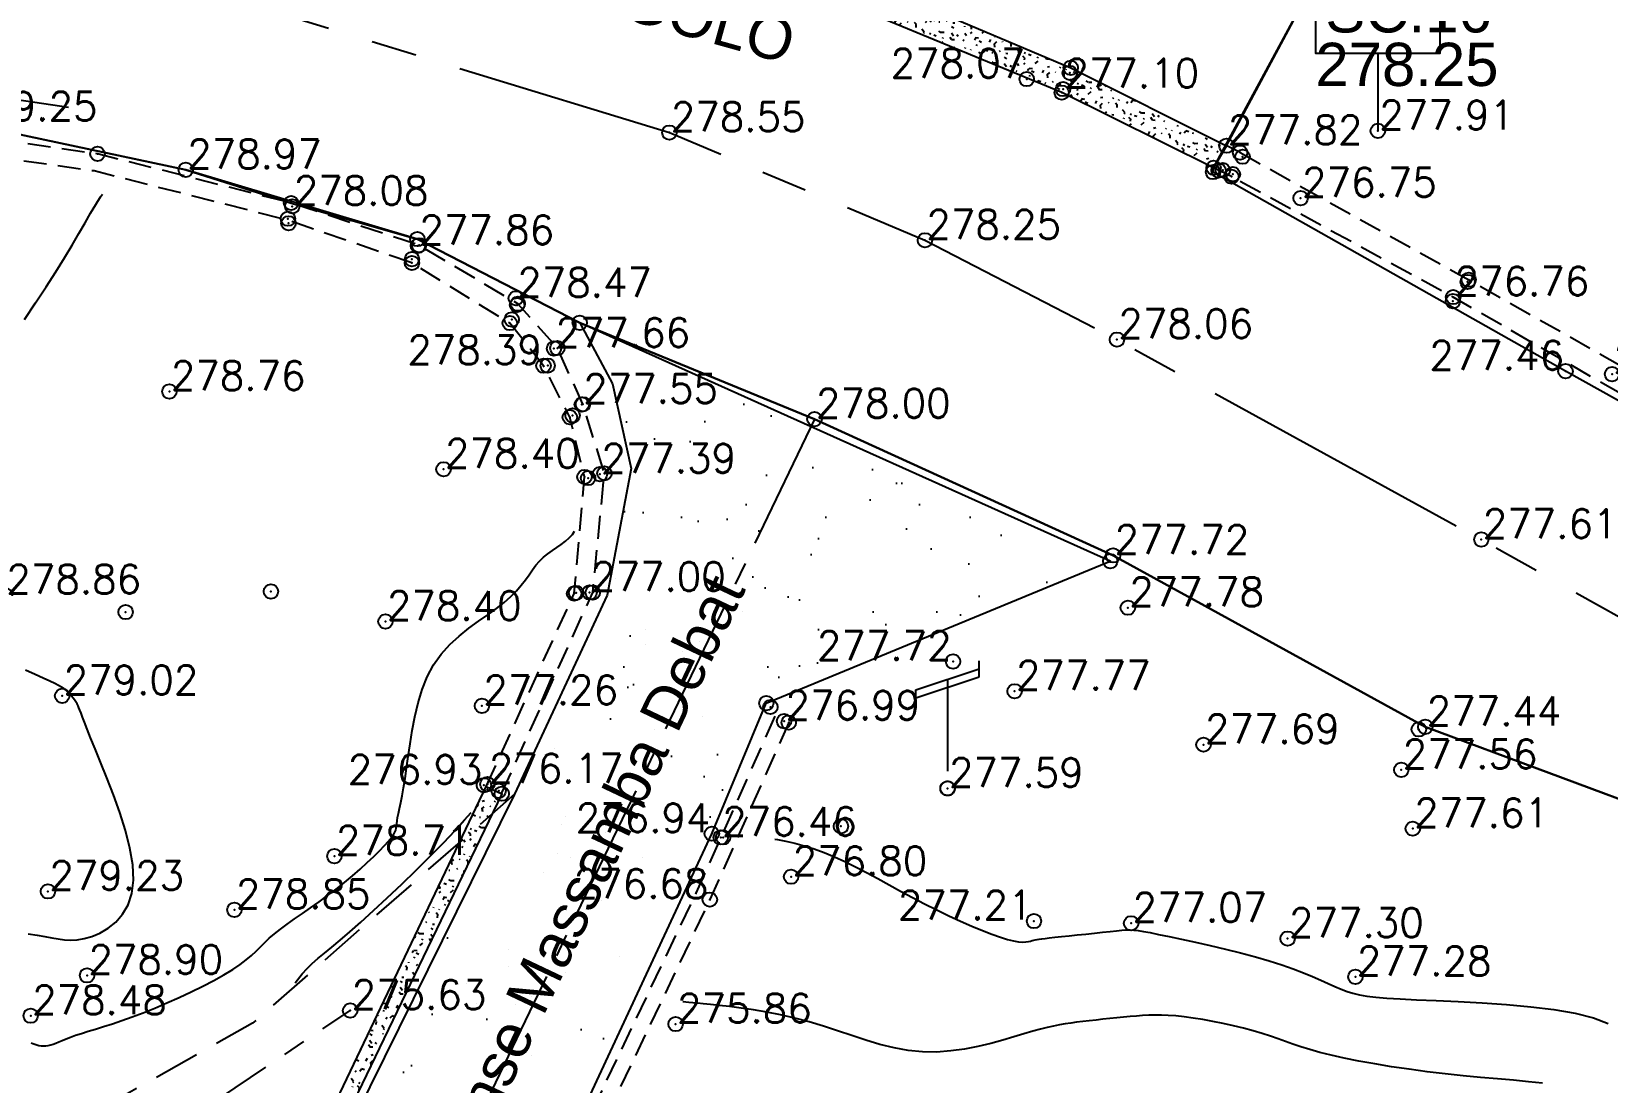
# Model space of a CAD drawing. Header units: millimetres. Extents: x 524954 to 526204, y 9523489 to 9524010.
# Drawn here: x 525196.2 to 525250.8, y 9523732.4 to 9523768.8 of the extents above; entities that cross this region are included whole.
import ezdxf
from ezdxf.enums import TextEntityAlignment as Align

# ---------------------------------------------------------------- set-up
doc = ezdxf.new("R2010")
doc.units = ezdxf.units.MM
doc.header["$PDMODE"] = 32
doc.header["$PDSIZE"] = 0.5
doc.linetypes.add('AXES2', pattern=[28.575, 19.05, -3.175, 3.175, -3.175])
doc.linetypes.add('CACHE2', pattern=[4.7625, 3.175, -1.5875])
for name, color, linetype in [('Axe_Piste', 3, 'AXES2'), ('Axe_Route_Existante', 1, 'AXES2'), ('Bord_Route_Existante', 6, 'Continuous'), ('Borde_Piste', 7, 'CACHE2'), ('Caniveau', 5, 'CACHE2'), ('CN_01_00', 3, 'Continuous'), ('CN_02_00', 4, 'Continuous'), ('Réseau_Electrique', 1, 'CACHE2'), ('Signalisation', 7, 'Continuous'), ('TopoAlt', 3, 'Continuous'), ('TopoAlt polygo', 7, 'Continuous'), ('TOPOJIS', 7, 'Continuous'), ('TOPOJIS polygo', 1, 'Continuous'), ('TopoMat polygo', 1, 'Continuous'), ('Toponomie', 7, 'CACHE2')]:
    doc.layers.add(name, color=color, linetype=linetype)
doc.layers.add('Bord_Route_Existante_POLY3D', color=6, linetype='Continuous', plot=False)
doc.styles.add('Arial 1.0', font='arial.ttf', dxfattribs={"width": 0.99, "height": 1})
doc.styles.add('Simplex 1.0', font='Simplex.shx', dxfattribs={"width": 0.99, "height": 1})
doc.styles.get("Standard").update_dxf_attribs({"font": 'arial.ttf'})
pattern_1 = [(124.29004622, (1.014315, 0.277555), (-15.293218087377, 22.30173716473923), [0.0905085, -31.69392165]), (176.565051177, (0.2734, 1.4903), (-1.448888739435, -0.388228567652), [0.094695, -4.64872149026]), (121.927513064, (0.17885, 1.496014), (-10.8425263371845, 17.28263934204195), [0.10269, -35.95975584045]), (126.250505507, (0.631744, 0.169275), (-4.8389203171242, 6.4679865618761), [0.1297425, -28.8400693737]), (43.4429286244, (0.21172, 0.96068), (13.6084047277852, 12.96384668075138), [0.11664, -40.82539219185]), (98.6598082541, (0.22912, 0.84592), (-0.3882285676543, 1.448888739434), [0.11607, -13.4670077072]), (43.0724869359, (0.83904, 1.70824), (16.1179536390994, 15.18919255559585), [0.0726255, -25.4273745]), (84.4439547804, (1.2538, 0.40807), (0.2842030364745, 4.7348947859612), [0.07305, -12.74295561798]), (137.905242923, (1.256676, 0.479656), (-4.0624631818282, 3.57020908299136), [0.086475, -30.28621009695]), (150, (1.2926, 0.6264), (-1.44888873943, -0.38822856765), [0.0544155, -2.06690484356]), (171.250505507, (1.131025, 1.543215), (-25.89981980446587, 3.93056409362894), [0.116805, -40.85269585125]), (60, (0.9734, 1.4876), (-0.38822856765, 1.44888873943), [0.084633, -2.03668734356]), (63.3664606634, (1.04099, 1.2846), (7.0363926348268, 14.3087098890701), [0.05142, -18.0109718682]), (49.6951535312, (1.11781, 1.03094), (11.7712874207194, 14.02450685250895), [0.067575, -23.6495074512]), (143.290163192, (0.422714, 1.609965), (-7.7366977959753, 5.69152942658283), [0.06918, -36.2419753107]), (87.2553283749, (0.785944, 0.848996), (1.60119268767716, 34.5931522410971), [0.11217, -39.2610442452]), (130.346175942, (0.79134, 0.96101), (-2.2253458747472, 2.50954891121583), [0.08988, -31.4458140624]), (130.016893478, (1.06139, 0.69732), (-2.2253458747352, 2.5095489112154), [0.13194, -24.6974780358]), (56.1859251657, (1.03597, 0.65945), (1.060660171784, 1.837117307093), [0.045405, -15.89981371905]), (78.434948823, (1.0232, 0.49226), (-0.388228567653, 1.448888739434), [0.0286695, -3.32543246625]), (146.185925166, (0.63713, 0.44636), (-1.8371173070985, 1.0606601717743), [0.090855, -15.85436371905]), (174.44395478, (0.67993, 0.61705), (-4.7348947859592, 0.2842030365075), [0.073053, -12.74295261798]), (34.7988763545, (0.392334, 0.69927), (14.38486186310108, 10.06606920187948), [0.050085, -39.8059057668]), (131.565051177, (0.5082, 1.0268), (-1.837117307086, 1.060660171782), [0.0286695, -3.32543246625]), (60, (0.6443, 1.196), (-0.38822856765, 1.44888873943), [0.0362775, -2.08504284356]), (71.309932474, (0.8487, 1.12684), (0.672431604126, 3.28600604652), [0.0308685, -5.3774584132]), (146.185925166, (0.60991, 1.45669), (-1.8371173070985, 1.0606601717743), [0.045465, -15.89975371905]), (15, (0.216, 1.2225), (-0.38822856765, 1.44888873943), [0.075, -1.425]), (161.309932474, (0.03296, 0.1739), (-3.28600604652, 0.672431604126), [0.092355, -5.3159719132]), (158.130102354, (-0.01632, 0.7048), (-5.123123353604, 1.73309177592), [0.106836, -7.393164]), (51.3843518158, (-0.178414, 0.66585), (4.63086925477394, 5.8995804889095), [0.1008255, -35.3004456636]), (151.73570459, (-0.18076, 0.988105), (-29.0056483458238, 15.52167400838734), [0.099864, -34.91798859]), (40.7099537808, (-0.21255, 1.33803), (2.5095489112126, 2.2253458747396), [0.13764, -44.81233219125]), (142.405356631, (0.18647, 0.29455), (-19.53585877371486, 14.9532679362278), [0.0915, -32.0099018385]), (60, (0.2564, 0.0833), (-0.38822856765, 1.44888873943), [0.0423165, -2.07900384355]), (168.434948823, (0.15775, 0.6497), (-1.448888739433, -0.388228567656), [0.0381525, -3.31594946625]), (182.471192291, (0.30467, 0.29967), (-7.632672264823, -0.492254098855), [0.11832, -13.71099668593]), (60, (0.0374, 1.0194), (-0.38822856765, 1.44888873943), [0.1060665, -2.01525384356])]

# ---------------------------------------------------------------- blocks, each defined once
blk = doc.blocks.new('TCPOINT M')
at = {"color": 0}
blk.add_point((0, 0), dxfattribs=at)
at = {"layer": 'TopoAlt', "style": 'Simplex 1.0', "width": 0.99}
blk.add_attdef('ALT', (0.15, 0.15), '', height=1, dxfattribs=at)
blk = doc.blocks.new('e004')
at = {"color": 0}
blk.add_line((0, 3.777478), (0, 0.25), dxfattribs=at)
for points in [[(-1.096503, 3.137365), (-1.096503, 3.412949), (1.096503, 4.142007), (1.096503, 4.417591)], [(-1.096503, 2.861781), (-1.096503, 3.137365), (1.096503, 3.866423), (1.096503, 4.142007)]]:
    blk.add_lwpolyline(points, dxfattribs=at)
blk.add_circle((0, 0), 0.25, dxfattribs=at)
blk = doc.blocks.new('TCPOINT polygo')
at = {"color": 0, "const_width": 0.075}
blk.add_lwpolyline([(0, 0.0375, 1), (0, -0.0375, 1)], format="xyb", close=True, dxfattribs=at)
at = {"color": 0}
blk.add_point((0, 0), dxfattribs=at)
at = {"layer": 'TopoAlt polygo', "style": 'Arial 1.0', "width": 0.99}
blk.add_attdef('ALT', (0.15, 0.15), '', height=2, dxfattribs=at)
at = {"layer": 'TopoMat polygo', "style": 'Arial 1.0', "width": 0.99}
blk.add_attdef('MAT', text='', height=2, dxfattribs=at).set_placement((0.15, -2.5), align=Align.TOP_LEFT)

msp = doc.modelspace()

# ---------------------------------------------------------------- hatches: boundary and pattern name
at = {"layer": 'Bord_Route_Existante'}
h = msp.add_hatch(dxfattribs=at)
h.set_pattern_fill('ALEA', color=8, scale=0.5, style=0)
h.set_pattern_definition([(312, (0.5, 0), (5.8688856024, 1.247470143), [0, -3.75]), (67, (-0.25, 0.433), (-5.9552769074, -0.7312160615), [0, -6.25]), (153, (-0.25, 0.433), (0.3140157387, -5.991777206), [0, -5]), (180, (-0.25, -0.433), (3, -5.19615242), [0, -5]), (74, (-2, 0), (-5.821774355, -1.4515313743), [0, -5]), (286, (-2, 0), (5.821774355, -1.4515313743), [0, -5]), (52, (1, -1.732), (-5.9416084103, 0.835038604), [0, -6.25]), (300, (1, 1.732), (5.9999999977, -1.4e-09), [0, -5]), (175, (1, 1.732), (2.5357095707, -5.4378467195), [0, -5]), (114, (0.25, 1.299), (-5.9671313697, 0.6271707807), [0, -2.5]), (248, (0.25, -1.299), (3.6939688494, -4.7280645206), [0, -3.1])])
h.paths.add_polyline_path([(525206.458, 9523729.169), (525202.714, 9523720.535), (525199.802, 9523714.653), (525196.267, 9523706.744), (525203.431, 9523703.543), (525203.876, 9523705.398), (525204.915, 9523708.694), (525208.962, 9523717.669), (525219.81, 9523740.971), (525221.696, 9523745.496), (525233.613, 9523750.417), (525215.23, 9523758.673), (525216.362, 9523756.555), (525217.008, 9523753.625), (525216.18, 9523749.234), (525212.973, 9523742.341)])
at = {"layer": 'Caniveau', "linetype": 'ByBlock', "ltscale": 0.25}
h = msp.add_hatch(dxfattribs=at)
h.set_pattern_fill('HAIE', color=256, scale=1.5, angle=15, style=0)
h.set_pattern_definition(pattern_1)
h.paths.add_polyline_path([(525221.969, 9523771.863), (525232.243, 9523767.51), (525237.635, 9523764.809), (525237.194, 9523764.043), (525231.929, 9523766.65), (525221.578, 9523770.941)])
h = msp.add_hatch(dxfattribs=at)
h.set_pattern_fill('HAIE', color=256, scale=1.5, angle=15, style=0)
h.set_pattern_definition(pattern_1)
h.paths.add_polyline_path([(525205.643, 9523729.284), (525211.995, 9523742.614), (525212.53, 9523742.359), (525206.18, 9523729.16), (525206.121, 9523729.044)])

# ---------------------------------------------------------------- linework, layer by layer
at = {"layer": 'Axe_Piste', "ltscale": 0.25, "flags": 128}
for points in [[(525223.366, 9523755.337), (525205.865, 9523718.944), (525201.811, 9523709.035), (525199.485, 9523702.914), (525197.326, 9523695.207), (525197.178, 9523686.133), (525198.69, 9523677.843)], [(525066.696, 9523724.397), (525085.951, 9523722.773), (525106.549, 9523720.679), (525125.937, 9523721.609), (525145.104, 9523722.079), (525164.844, 9523721.17), (525176.151, 9523721.612), (525180.37, 9523722.005), (525195.763, 9523727.11), (525207.279, 9523734.847)]]:
    msp.add_lwpolyline(points, dxfattribs=at)
at = {"layer": 'Axe_Route_Existante', "ltscale": 0.5, "flags": 128}
msp.add_lwpolyline([(524973.101, 9523802.49), (525007.26, 9523792.779), (525027.54, 9523787.364), (525056.127, 9523779.755), (525082.674, 9523773.102), (525107.546, 9523770.048), (525120.684, 9523770.139), (525151.777, 9523772.648), (525176.899, 9523773.894), (525199.324, 9523771.095), (525218.337, 9523765.264), (525227.192, 9523761.534), (525233.843, 9523758.094), (525246.468, 9523751.167), (525256.506, 9523745.531), (525267.014, 9523739.694), (525277.691, 9523733.704), (525288.849, 9523727.299), (525294.632, 9523724.022), (525301.927, 9523719.966), (525310.691, 9523715.333), (525328.32, 9523705.784), (525328.32, 9523705.784), (525337.316, 9523700.691), (525351.138, 9523692.703), (525363.696, 9523685.45), (525368.801, 9523682.627), (525375.475, 9523679.109), (525390.225, 9523670.468), (525400.9, 9523665.019), (525419.619, 9523658.456), (525435.368, 9523656.046), (525454.334, 9523656.625), (525476.288, 9523660.734), (525488.784, 9523664.768), (525501.859, 9523668.012), (525521.809, 9523675.315), (525541.116, 9523687.802), (525552.62, 9523697.708), (525562.351, 9523710.18), (525568.681, 9523722.572), (525575.059, 9523738.704), (525576.995, 9523751.051), (525577.798, 9523776.069), (525576.166, 9523799.52), (525574.181, 9523815.429), (525572.049, 9523834.204), (525569.92, 9523851.041), (525567.326, 9523868.19), (525565.579, 9523885.379), (525563.689, 9523903.219), (525561.356, 9523920.701), (525558.839, 9523938.161)], dxfattribs=at)
at = {"layer": 'Bord_Route_Existante', "flags": 128}
for points in [[(525260.296, 9523750.907), (525249.386, 9523756.998), (525249.386, 9523756.998), (525237.175, 9523763.898), (525237.194, 9523764.044), (525241.682, 9523772.358), (525243.437, 9523774.035), (525246.002, 9523775.33), (525249.388, 9523776.099), (525253.199, 9523775.441)], [(525286.283, 9523724.592), (525277.74, 9523728.73), (525253.667, 9523741.25), (525253.096, 9523741.492), (525244.526, 9523744.675), (525233.71, 9523750.617), (525223.366, 9523755.337), (525215.23, 9523758.673), (525209.606, 9523761.576), (525201.582, 9523763.975), (525193.808, 9523765.63), (525185.186, 9523766.761), (525176.444, 9523767.315)], [(525197.524, 9523766.137), (525191.667, 9523767.005)]]:
    msp.add_lwpolyline(points, dxfattribs=at)
msp.add_lwpolyline([(525206.458, 9523729.169), (525202.714, 9523720.535), (525199.802, 9523714.653), (525196.267, 9523706.744), (525203.431, 9523703.543), (525203.876, 9523705.398), (525204.915, 9523708.694), (525208.962, 9523717.669), (525219.81, 9523740.971), (525221.696, 9523745.496), (525233.613, 9523750.417), (525215.23, 9523758.673), (525216.362, 9523756.555), (525217.008, 9523753.625), (525216.18, 9523749.234), (525212.973, 9523742.341)], close=True, dxfattribs=at)
at = {"layer": 'Bord_Route_Existante_POLY3D'}
for points in [[(525260.296, 9523750.907, 277.14), (525249.386, 9523756.998, 277.46), (525237.175, 9523763.898, 277.84), (525237.194, 9523764.044, 277.83), (525237.634, 9523764.809, 277.82), (525241.682, 9523772.358, 277.98), (525243.437, 9523774.035, 278.02), (525246.002, 9523775.33, 278.05), (525249.388, 9523776.099, 278), (525253.199, 9523775.441, 277.91)], [(525125.167, 9523764.211, 281.6), (525144.506, 9523765.617, 280.96), (525155.934, 9523766.66, 280.57), (525166.063, 9523767.401, 280.21), (525176.444, 9523767.315, 279.84), (525180.8, 9523767.044, 279.62), (525185.186, 9523766.761, 279.51), (525193.808, 9523765.63, 279.25), (525201.582, 9523763.975, 278.97), (525205.234, 9523762.825, 278.77), (525209.606, 9523761.576, 278.65), (525215.23, 9523758.673, 278.32), (525223.366, 9523755.337, 278), (525233.71, 9523750.617, 277.72), (525244.526, 9523744.675, 277.44), (525253.096, 9523741.492, 277.25), (525253.667, 9523741.25, 277.24), (525277.74, 9523728.73, 276.85), (525286.283, 9523724.592, 276.77)]]:
    msp.add_polyline3d(points, dxfattribs=at)
msp.add_polyline3d([(525206.458, 9523729.169, 0), (525202.714, 9523720.535, 272.86), (525199.802, 9523714.653, 271.79), (525198.024, 9523710.625, 271.22), (525196.267, 9523706.744, 0), (525203.431, 9523703.543, 0), (525203.876, 9523705.398, 270.94), (525204.915, 9523708.694, 271.29), (525208.962, 9523717.669, 272.8), (525219.81, 9523740.971, 276.94), (525221.696, 9523745.496, 277.25), (525233.613, 9523750.417, 277.8), (525215.23, 9523758.673, 278.32), (525216.362, 9523756.555, 0), (525217.008, 9523753.625, 0), (525216.18, 9523749.234, 0), (525212.973, 9523742.341, 0)], close=True, dxfattribs=at)
at = {"layer": 'Borde_Piste', "ltscale": 0.5, "flags": 128}
msp.add_lwpolyline([(525212.973, 9523742.341), (525203.898, 9523734.41), (525194.217, 9523728.943), (525187.982, 9523726.885), (525179.245, 9523725.54), (525165.092, 9523724.478), (525145.1, 9523724.771), (525125.872, 9523724.052), (525107.126, 9523723.919), (525086.665, 9523725.819), (525067.313, 9523726.621)], dxfattribs=at)
at = {"layer": 'Caniveau', "ltscale": 0.25, "flags": 128}
for points in [[(525212.523, 9523742.362), (525215.682, 9523749.328), (525216.089, 9523753.459), (525215.342, 9523755.852), (525214.458, 9523757.799), (525213.085, 9523759.336), (525209.663, 9523761.362), (525205.234, 9523762.825), (525198.525, 9523764.528), (525180.8, 9523767.044), (525180.8, 9523767.044), (525161.56, 9523766.927), (525152.174, 9523766.206), (525142.387, 9523765.292), (525123.561, 9523764.031), (525123.01, 9523764), (525096.766, 9523764.91), (525078.02, 9523767.878), (525060.334, 9523772.269), (525053.844, 9523774.11), (525040.68, 9523777.734), (525026.599, 9523781.449), (525022.238, 9523782.572), (525005.16, 9523787.075), (524971.887, 9523797.649)], [(525211.995, 9523742.614), (525215.039, 9523749.294), (525215.396, 9523753.333), (525214.887, 9523755.405), (525213.976, 9523757.187), (525212.811, 9523758.664), (525209.418, 9523760.747), (525205.065, 9523762.245), (525198.408, 9523763.935), (525180.739, 9523766.443), (525180.739, 9523766.443), (525161.591, 9523766.325), (525152.225, 9523765.605), (525142.435, 9523764.691), (525123.599, 9523763.429), (525123.017, 9523763.396), (525096.708, 9523764.308), (525077.9, 9523767.286), (525060.179, 9523771.686), (525053.682, 9523773.529), (525040.523, 9523777.152), (525026.447, 9523780.866), (525022.086, 9523781.988), (525004.992, 9523786.496), (524971.704, 9523797.075)], [(525238.108, 9523764.572), (525237.67, 9523764.792)], [(525238.108, 9523764.572), (525246.03, 9523760.166), (525254.503, 9523755.387), (525265.105, 9523749.458), (525273.207, 9523745.329), (525283.669, 9523739.451), (525298.015, 9523735.512), (525304.912, 9523733.807)], [(525237.811, 9523763.738), (525237.219, 9523764.031)], [(525304.371, 9523733.048), (525297.119, 9523735.043), (525283.354, 9523738.561), (525272.627, 9523744.407), (525272.605, 9523744.427), (525264.616, 9523748.712), (525254.056, 9523754.627), (525245.493, 9523759.567), (525237.811, 9523763.738)], [(525221.986, 9523745.041), (525219.255, 9523738.914), (525208.931, 9523717.27), (525203.944, 9523705.52), (525202.828, 9523698.319), (525203.581, 9523689.156), (525204.373, 9523684.961), (525205.034, 9523683.01)], [(525222.473, 9523744.824), (525219.739, 9523738.691), (525209.417, 9523717.051), (525204.461, 9523705.373), (525203.364, 9523698.3), (525204.11, 9523689.228), (525204.897, 9523685.06), (525205.516, 9523683.168)]]:
    msp.add_lwpolyline(points, dxfattribs=at)
at = {"layer": 'Caniveau', "linetype": 'ByBlock', "ltscale": 0.25, "flags": 128}
msp.add_lwpolyline([(525221.969, 9523771.863), (525232.243, 9523767.51), (525237.635, 9523764.809), (525237.194, 9523764.043), (525231.929, 9523766.65), (525221.578, 9523770.941)], close=True, dxfattribs=at)
msp.add_lwpolyline([(525205.643, 9523729.284), (525211.995, 9523742.614), (525212.53, 9523742.359), (525206.18, 9523729.16), (525206.121, 9523729.044), (525205.643, 9523729.284)], dxfattribs=at)
at = {"layer": 'CN_01_00', "flags": 128}
for points, elevation in [([(525195.993, 9523758.785), (525196.378, 9523759.365), (525196.742, 9523759.919), (525197.077, 9523760.441), (525197.376, 9523760.924), (525197.642, 9523761.368), (525197.879, 9523761.774), (525198.091, 9523762.143), (525198.284, 9523762.475), (525198.461, 9523762.772), (525198.629, 9523763.034), (525198.7, 9523763.133)], 279), ([(525196.122, 9523737.499), (525196.429, 9523737.462), (525196.699, 9523737.417), (525196.941, 9523737.37), (525197.163, 9523737.329), (525197.377, 9523737.298), (525197.591, 9523737.285), (525197.815, 9523737.296), (525198.058, 9523737.337), (525198.326, 9523737.414), (525198.607, 9523737.533), (525198.889, 9523737.697), (525199.154, 9523737.912), (525199.39, 9523738.181), (525199.581, 9523738.51), (525199.713, 9523738.902), (525199.771, 9523739.362), (525199.745, 9523739.891), (525199.646, 9523740.472), (525199.491, 9523741.084), (525199.296, 9523741.709), (525199.077, 9523742.324), (525198.851, 9523742.911), (525198.633, 9523743.448), (525198.44, 9523743.915), (525198.284, 9523744.297), (525198.163, 9523744.6), (525198.071, 9523744.836), (525198.003, 9523745.015), (525197.953, 9523745.15), (525197.915, 9523745.252), (525197.883, 9523745.332), (525197.851, 9523745.401), (525197.814, 9523745.47), (525197.773, 9523745.538), (525197.728, 9523745.606), (525197.68, 9523745.672), (525197.629, 9523745.736), (525197.577, 9523745.797), (525197.523, 9523745.854), (525197.47, 9523745.906), (525197.415, 9523745.954), (525197.353, 9523746), (525197.275, 9523746.05), (525197.174, 9523746.106), (525197.041, 9523746.175), (525196.868, 9523746.258), (525196.647, 9523746.362), (525196.37, 9523746.49), (525196.033, 9523746.645)], 279), ([(525205.367, 9523735.806), (525205.448, 9523735.913), (525205.614, 9523736.115), (525205.784, 9523736.3), (525205.965, 9523736.474), (525206.163, 9523736.65), (525206.385, 9523736.837), (525206.638, 9523737.046), (525206.929, 9523737.287), (525207.263, 9523737.572), (525207.649, 9523737.91), (525208.087, 9523738.308), (525208.565, 9523738.753), (525209.065, 9523739.228), (525209.567, 9523739.715), (525210.054, 9523740.198), (525210.508, 9523740.659), (525210.911, 9523741.082), (525211.244, 9523741.449), (525211.466, 9523741.713)], 277), ([(525221.995, 9523740.784), (525222.079, 9523740.77), (525222.374, 9523740.713), (525222.686, 9523740.642), (525223.013, 9523740.556), (525223.353, 9523740.451), (525223.702, 9523740.325), (525224.058, 9523740.177), (525224.421, 9523740.009), (525224.791, 9523739.825), (525225.169, 9523739.626), (525225.554, 9523739.417), (525225.948, 9523739.202), (525226.35, 9523738.982), (525226.762, 9523738.762), (525227.182, 9523738.545), (525227.604, 9523738.334), (525228.022, 9523738.133), (525228.429, 9523737.944), (525228.818, 9523737.772), (525229.182, 9523737.619), (525229.513, 9523737.489), (525229.806, 9523737.385), (525230.054, 9523737.31), (525230.261, 9523737.26), (525230.432, 9523737.232), (525230.572, 9523737.221), (525230.684, 9523737.223), (525230.775, 9523737.234), (525230.848, 9523737.251), (525230.91, 9523737.268), (525230.963, 9523737.284), (525231.016, 9523737.297), (525231.075, 9523737.309), (525231.146, 9523737.321), (525231.236, 9523737.333), (525231.352, 9523737.347), (525231.501, 9523737.364), (525231.688, 9523737.385), (525231.919, 9523737.409), (525232.183, 9523737.437), (525232.47, 9523737.467), (525232.768, 9523737.498), (525233.065, 9523737.529), (525233.349, 9523737.558), (525233.609, 9523737.585), (525233.833, 9523737.608), (525234.014, 9523737.626), (525234.163, 9523737.637), (525234.297, 9523737.641), (525234.43, 9523737.635), (525234.58, 9523737.618), (525234.762, 9523737.588), (525234.991, 9523737.545), (525235.285, 9523737.486), (525235.653, 9523737.411), (525236.084, 9523737.32), (525236.564, 9523737.216), (525237.075, 9523737.102), (525237.603, 9523736.978), (525238.13, 9523736.847), (525238.642, 9523736.71), (525239.122, 9523736.571), (525239.557, 9523736.43), (525239.949, 9523736.291), (525240.302, 9523736.154), (525240.618, 9523736.022), (525240.904, 9523735.897), (525241.162, 9523735.781), (525241.398, 9523735.676), (525241.614, 9523735.585), (525241.817, 9523735.508), (525242.022, 9523735.444), (525242.245, 9523735.392), (525242.504, 9523735.348), (525242.814, 9523735.311), (525243.194, 9523735.28), (525243.659, 9523735.251), (525244.226, 9523735.223), (525244.904, 9523735.194), (525245.67, 9523735.158), (525246.492, 9523735.113), (525247.339, 9523735.054), (525248.181, 9523734.977), (525248.984, 9523734.877), (525249.719, 9523734.75), (525250.354, 9523734.592), (525250.865, 9523734.401)], 277)]:
    msp.add_lwpolyline(points, dxfattribs=dict(at, elevation=elevation))
at = {"layer": 'CN_02_00', "flags": 128}
for points, elevation in [([(525196.231, 9523733.724), (525196.289, 9523733.7), (525196.353, 9523733.676), (525196.423, 9523733.656), (525196.497, 9523733.639), (525196.575, 9523733.627), (525196.656, 9523733.621), (525196.738, 9523733.623), (525196.82, 9523733.633), (525196.904, 9523733.653), (525196.99, 9523733.682), (525197.083, 9523733.718), (525197.186, 9523733.762), (525197.302, 9523733.812), (525197.435, 9523733.867), (525197.588, 9523733.927), (525197.764, 9523733.99), (525197.967, 9523734.056), (525198.196, 9523734.128), (525198.451, 9523734.206), (525198.731, 9523734.293), (525199.038, 9523734.391), (525199.369, 9523734.502), (525199.725, 9523734.628), (525200.106, 9523734.772), (525200.51, 9523734.933), (525200.928, 9523735.111), (525201.352, 9523735.299), (525201.77, 9523735.495), (525202.175, 9523735.694), (525202.556, 9523735.892), (525202.904, 9523736.084), (525203.208, 9523736.268), (525203.464, 9523736.44), (525203.677, 9523736.602), (525203.858, 9523736.756), (525204.018, 9523736.905), (525204.168, 9523737.052), (525204.317, 9523737.199), (525204.475, 9523737.349), (525204.655, 9523737.505), (525204.862, 9523737.668), (525205.096, 9523737.841), (525205.352, 9523738.021), (525205.624, 9523738.21), (525205.909, 9523738.408), (525206.202, 9523738.614), (525206.497, 9523738.828), (525206.791, 9523739.05), (525207.079, 9523739.28), (525207.357, 9523739.513), (525207.622, 9523739.745), (525207.868, 9523739.971), (525208.094, 9523740.186), (525208.294, 9523740.384), (525208.466, 9523740.563), (525208.605, 9523740.715), (525208.709, 9523740.839), (525208.782, 9523740.94), (525208.831, 9523741.023), (525208.86, 9523741.096), (525208.876, 9523741.165), (525208.885, 9523741.236), (525208.892, 9523741.317), (525208.903, 9523741.414), (525208.923, 9523741.532), (525208.951, 9523741.676), (525208.987, 9523741.848), (525209.029, 9523742.052), (525209.076, 9523742.29), (525209.127, 9523742.566), (525209.18, 9523742.883), (525209.234, 9523743.243), (525209.29, 9523743.647), (525209.352, 9523744.087), (525209.425, 9523744.55), (525209.515, 9523745.026), (525209.629, 9523745.503), (525209.773, 9523745.969), (525209.95, 9523746.414), (525210.169, 9523746.826), (525210.431, 9523747.195), (525210.729, 9523747.526), (525211.05, 9523747.823), (525211.384, 9523748.091), (525211.719, 9523748.336), (525212.045, 9523748.562), (525212.348, 9523748.776), (525212.619, 9523748.983), (525212.85, 9523749.187), (525213.043, 9523749.387), (525213.207, 9523749.581), (525213.349, 9523749.769), (525213.476, 9523749.948), (525213.596, 9523750.118), (525213.715, 9523750.275), (525213.842, 9523750.42), (525213.981, 9523750.55), (525214.129, 9523750.669), (525214.284, 9523750.781), (525214.439, 9523750.888), (525214.59, 9523750.994), (525214.733, 9523751.104), (525214.864, 9523751.219), (525214.978, 9523751.345), (525215.05, 9523751.45)], 278), ([(525248.584, 9523732.325), (525248.103, 9523732.381), (525247.581, 9523732.43), (525247.024, 9523732.478), (525246.441, 9523732.527), (525245.835, 9523732.584), (525245.215, 9523732.65), (525244.589, 9523732.727), (525243.967, 9523732.811), (525243.359, 9523732.901), (525242.775, 9523732.996), (525242.225, 9523733.095), (525241.718, 9523733.195), (525241.263, 9523733.295), (525240.868, 9523733.395), (525240.524, 9523733.492), (525240.22, 9523733.589), (525239.943, 9523733.684), (525239.682, 9523733.778), (525239.426, 9523733.871), (525239.162, 9523733.963), (525238.878, 9523734.054), (525238.568, 9523734.144), (525238.234, 9523734.232), (525237.884, 9523734.316), (525237.527, 9523734.395), (525237.169, 9523734.467), (525236.818, 9523734.531), (525236.482, 9523734.586), (525236.169, 9523734.629), (525235.884, 9523734.66), (525235.624, 9523734.679), (525235.384, 9523734.689), (525235.158, 9523734.69), (525234.943, 9523734.684), (525234.731, 9523734.672), (525234.519, 9523734.656), (525234.301, 9523734.637), (525234.074, 9523734.615), (525233.839, 9523734.592), (525233.6, 9523734.568), (525233.359, 9523734.543), (525233.119, 9523734.517), (525232.885, 9523734.491), (525232.659, 9523734.464), (525232.444, 9523734.438), (525232.242, 9523734.411), (525232.047, 9523734.382), (525231.852, 9523734.348), (525231.649, 9523734.309), (525231.432, 9523734.26), (525231.193, 9523734.201), (525230.925, 9523734.129), (525230.62, 9523734.041), (525230.273, 9523733.937), (525229.889, 9523733.824), (525229.472, 9523733.71), (525229.029, 9523733.604), (525228.565, 9523733.512), (525228.086, 9523733.445), (525227.597, 9523733.409), (525227.105, 9523733.413), (525226.613, 9523733.464), (525226.123, 9523733.554), (525225.634, 9523733.675), (525225.145, 9523733.819), (525224.656, 9523733.978), (525224.166, 9523734.141), (525223.674, 9523734.302), (525223.179, 9523734.451), (525222.683, 9523734.581), (525222.192, 9523734.693), (525221.713, 9523734.787), (525221.253, 9523734.866), (525220.821, 9523734.931), (525220.423, 9523734.983), (525220.067, 9523735.024), (525219.761, 9523735.057), (525219.51, 9523735.081), (525219.308, 9523735.099), (525219.146, 9523735.113), (525219.017, 9523735.125), (525218.911, 9523735.135), (525218.82, 9523735.146), (525218.8, 9523735.15)], 276)]:
    msp.add_lwpolyline(points, dxfattribs=dict(at, elevation=elevation))
at = {"layer": 'Signalisation', "color": 0, "linetype": 'Continuous'}
msp.add_line((525242.884, 9523768.015, 277.91), (525242.884, 9523765.325, 277.91), dxfattribs=at)
at = {"layer": 'Signalisation', "color": 0, "elevation": 277.91}
msp.add_lwpolyline([(525245.041, 9523772.33), (525240.726, 9523772.33), (525240.726, 9523768.015), (525245.041, 9523768.015)], close=True, dxfattribs=at)

# ---------------------------------------------------------------- block references
at = {"layer": 'Réseau_Electrique'}
msp.add_blockref('e004', (525227.975, 9523742.542), dxfattribs=at)
at = {"layer": 'TOPOJIS'}
ref = msp.add_blockref('TCPOINT M', (525230.717, 9523767.118, 278.07), dxfattribs=at)
ref.add_attrib('ALT', '278.07', dxfattribs={"layer": 'TopoAlt', "height": 1, "style": 'Simplex 1.0', "width": 0.99}).set_placement((525230.667, 9523767.168, 278.07), align=Align.RIGHT)
ref = msp.add_blockref('TCPOINT M', (525231.976, 9523766.774, 277.1), dxfattribs=at)
ref.add_attrib('ALT', '277.10', (525232.026, 9523766.824, 277.1), dxfattribs={"layer": 'TopoAlt', "height": 1, "style": 'Simplex 1.0', "width": 0.99})
for p in [(525232.212, 9523767.331, 277.12), (525232.243, 9523767.51, 277.94), (525231.929, 9523766.65, 278), (525198.525, 9523764.528, 279.03), (525238.108, 9523764.572, 277.82), (525238.195, 9523764.429, 276.86), (525237.175, 9523763.898, 277.84), (525237.194, 9523764.044, 277.83), (525237.365, 9523763.953, 277.94), (525237.513, 9523763.962, 277.94), (525237.811, 9523763.738, 277.8), (525237.86, 9523763.823, 276.86), (525205.234, 9523762.825, 278.77), (525205.122, 9523762.282, 278.09), (525205.143, 9523762.123, 278.8), (525209.606, 9523761.576, 278.65), (525209.663, 9523761.362, 278.58), (525209.418, 9523760.747, 278.61), (525209.42, 9523760.879, 277.88), (525245.995, 9523760.09, 276.76), (525246.03, 9523760.166, 277.57), (525245.485, 9523759.425, 277.54), (525213.063, 9523759.291, 277.74), (525213.085, 9523759.336, 278.42), (525212.811, 9523758.664, 278.42), (525212.876, 9523758.788, 277.72), (525215.23, 9523758.673, 278.32), (525214.458, 9523757.799, 278.37), (525214.121, 9523757.191, 277.66), (525215.342, 9523755.852, 278.28), (525214.887, 9523755.405, 278.28), (525214.985, 9523755.466, 277.57), (525216.089, 9523753.459, 278.18), (525215.396, 9523753.333, 278.19), (525215.522, 9523753.294, 277.38), (525233.613, 9523750.417, 277.8), (525204.532, 9523749.366, 278.58), (525215.039, 9523749.294, 277.83), (525215.108, 9523749.315, 277.01), (525215.682, 9523749.328, 277.82), (525199.498, 9523748.652, 278.75), (525221.696, 9523745.496, 277.25), (525221.839, 9523745.363, 277.01), (525222.473, 9523744.824, 277.55), (525244.302, 9523744.588, 277.55), (525212.423, 9523742.459, 276.16), (525212.53, 9523742.359, 276.89), (525220.199, 9523740.845, 276.97), (525224.282, 9523741.23, 277.12)]:
    msp.add_blockref('TCPOINT M', p, dxfattribs=at)
ref = msp.add_blockref('TCPOINT M', (525193.808, 9523765.63, 279.25), dxfattribs=at)
ref.add_attrib('ALT', '279.25', (525193.858, 9523765.68, 279.25), dxfattribs={"layer": 'TopoAlt', "height": 1, "style": 'Simplex 1.0', "width": 0.99})
ref = msp.add_blockref('TCPOINT M', (525218.337, 9523765.264, 278.55), dxfattribs=at)
ref.add_attrib('ALT', '278.55', (525218.387, 9523765.314, 278.55), dxfattribs={"layer": 'TopoAlt', "height": 1, "style": 'Simplex 1.0', "width": 0.99})
ref = msp.add_blockref('TCPOINT M', (525242.884, 9523765.325, 277.91), dxfattribs=at)
ref.add_attrib('ALT', '277.91', (525242.934, 9523765.375, 277.91), dxfattribs={"layer": 'TopoAlt', "height": 1, "style": 'Simplex 1.0', "width": 0.99})
ref = msp.add_blockref('TCPOINT M', (525237.634, 9523764.809, 277.82), dxfattribs=at)
ref.add_attrib('ALT', '277.82', (525237.684, 9523764.859, 277.82), dxfattribs={"layer": 'TopoAlt', "height": 1, "style": 'Simplex 1.0', "width": 0.99})
ref = msp.add_blockref('TCPOINT M', (525201.582, 9523763.975, 278.97), dxfattribs=at)
ref.add_attrib('ALT', '278.97', (525201.632, 9523764.025, 278.97), dxfattribs={"layer": 'TopoAlt', "height": 1, "style": 'Simplex 1.0', "width": 0.99})
ref = msp.add_blockref('TCPOINT M', (525240.207, 9523762.994, 276.75), dxfattribs=at)
ref.add_attrib('ALT', '276.75', (525240.257, 9523763.044, 276.75), dxfattribs={"layer": 'TopoAlt', "height": 1, "style": 'Simplex 1.0', "width": 0.99})
ref = msp.add_blockref('TCPOINT M', (525205.273, 9523762.71, 278.08), dxfattribs=at)
ref.add_attrib('ALT', '278.08', (525205.323, 9523762.76, 278.08), dxfattribs={"layer": 'TopoAlt', "height": 1, "style": 'Simplex 1.0', "width": 0.99})
ref = msp.add_blockref('TCPOINT M', (525209.627, 9523761.343, 277.86), dxfattribs=at)
ref.add_attrib('ALT', '277.86', (525209.677, 9523761.393, 277.86), dxfattribs={"layer": 'TopoAlt', "height": 1, "style": 'Simplex 1.0', "width": 0.99})
ref = msp.add_blockref('TCPOINT M', (525227.192, 9523761.534, 278.25), dxfattribs=at)
ref.add_attrib('ALT', '278.25', (525227.242, 9523761.584, 278.25), dxfattribs={"layer": 'TopoAlt', "height": 1, "style": 'Simplex 1.0', "width": 0.99})
ref = msp.add_blockref('TCPOINT M', (525213.018, 9523759.524, 278.47), dxfattribs=at)
ref.add_attrib('ALT', '278.47', (525213.068, 9523759.574, 278.47), dxfattribs={"layer": 'TopoAlt', "height": 1, "style": 'Simplex 1.0', "width": 0.99})
ref = msp.add_blockref('TCPOINT M', (525245.493, 9523759.567, 276.76), dxfattribs=at)
ref.add_attrib('ALT', '276.76', (525245.543, 9523759.617, 276.76), dxfattribs={"layer": 'TopoAlt', "height": 1, "style": 'Simplex 1.0', "width": 0.99})
ref = msp.add_blockref('TCPOINT M', (525233.843, 9523758.094, 278.06), dxfattribs=at)
ref.add_attrib('ALT', '278.06', (525233.893, 9523758.144, 278.06), dxfattribs={"layer": 'TopoAlt', "height": 1, "style": 'Simplex 1.0', "width": 0.99})
ref = msp.add_blockref('TCPOINT M', (525214.34, 9523757.783, 277.66), dxfattribs=at)
ref.add_attrib('ALT', '277.66', (525214.39, 9523757.833, 277.66), dxfattribs={"layer": 'TopoAlt', "height": 1, "style": 'Simplex 1.0', "width": 0.99})
ref = msp.add_blockref('TCPOINT M', (525213.976, 9523757.187, 278.39), dxfattribs=at)
ref.add_attrib('ALT', '278.39', dxfattribs={"layer": 'TopoAlt', "height": 1, "style": 'Simplex 1.0', "width": 0.99}).set_placement((525213.926, 9523757.237, 278.39), align=Align.RIGHT)
ref = msp.add_blockref('TCPOINT M', (525249.386, 9523756.998, 277.46), dxfattribs=at)
ref.add_attrib('ALT', '277.46', dxfattribs={"layer": 'TopoAlt', "height": 1, "style": 'Simplex 1.0', "width": 0.99}).set_placement((525249.336, 9523757.048, 277.46), align=Align.RIGHT)
ref = msp.add_blockref('TCPOINT M', (525250.996, 9523756.896, 276.56), dxfattribs=at)
ref.add_attrib('ALT', '276.56', (525251.046, 9523756.946, 276.56), dxfattribs={"layer": 'TopoAlt', "height": 1, "style": 'Simplex 1.0', "width": 0.99})
ref = msp.add_blockref('TCPOINT M', (525201.015, 9523756.295, 278.76), dxfattribs=at)
ref.add_attrib('ALT', '278.76', (525201.065, 9523756.345, 278.76), dxfattribs={"layer": 'TopoAlt', "height": 1, "style": 'Simplex 1.0', "width": 0.99})
ref = msp.add_blockref('TCPOINT M', (525215.304, 9523755.845, 277.55), dxfattribs=at)
ref.add_attrib('ALT', '277.55', (525215.354, 9523755.895, 277.55), dxfattribs={"layer": 'TopoAlt', "height": 1, "style": 'Simplex 1.0', "width": 0.99})
ref = msp.add_blockref('TCPOINT M', (525223.366, 9523755.337, 278), dxfattribs=at)
ref.add_attrib('ALT', '278.00', (525223.416, 9523755.387, 278), dxfattribs={"layer": 'TopoAlt', "height": 1, "style": 'Simplex 1.0', "width": 0.99})
ref = msp.add_blockref('TCPOINT M', (525210.513, 9523753.6, 278.4), dxfattribs=at)
ref.add_attrib('ALT', '278.40', (525210.563, 9523753.65, 278.4), dxfattribs={"layer": 'TopoAlt', "height": 1, "style": 'Simplex 1.0', "width": 0.99})
ref = msp.add_blockref('TCPOINT M', (525215.933, 9523753.432, 277.39), dxfattribs=at)
ref.add_attrib('ALT', '277.39', (525215.983, 9523753.482, 277.39), dxfattribs={"layer": 'TopoAlt', "height": 1, "style": 'Simplex 1.0', "width": 0.99})
ref = msp.add_blockref('TCPOINT M', (525246.468, 9523751.167, 277.61), dxfattribs=at)
ref.add_attrib('ALT', '277.61', (525246.518, 9523751.217, 277.61), dxfattribs={"layer": 'TopoAlt', "height": 1, "style": 'Simplex 1.0', "width": 0.99})
ref = msp.add_blockref('TCPOINT M', (525233.71, 9523750.617, 277.72), dxfattribs=at)
ref.add_attrib('ALT', '277.72', (525233.76, 9523750.667, 277.72), dxfattribs={"layer": 'TopoAlt', "height": 1, "style": 'Simplex 1.0', "width": 0.99})
ref = msp.add_blockref('TCPOINT M', (525215.573, 9523749.334, 277), dxfattribs=at)
ref.add_attrib('ALT', '277.00', (525215.623, 9523749.384, 277), dxfattribs={"layer": 'TopoAlt', "height": 1, "style": 'Simplex 1.0', "width": 0.99})
ref = msp.add_blockref('TCPOINT M', (525195.317, 9523749.243, 278.86), dxfattribs=at)
ref.add_attrib('ALT', '278.86', (525195.367, 9523749.293, 278.86), dxfattribs={"layer": 'TopoAlt', "height": 1, "style": 'Simplex 1.0', "width": 0.99})
ref = msp.add_blockref('TCPOINT M', (525234.222, 9523748.803, 277.78), dxfattribs=at)
ref.add_attrib('ALT', '277.78', (525234.272, 9523748.853, 277.78), dxfattribs={"layer": 'TopoAlt', "height": 1, "style": 'Simplex 1.0', "width": 0.99})
ref = msp.add_blockref('TCPOINT M', (525208.5, 9523748.326, 278.4), dxfattribs=at)
ref.add_attrib('ALT', '278.40', (525208.55, 9523748.376, 278.4), dxfattribs={"layer": 'TopoAlt', "height": 1, "style": 'Simplex 1.0', "width": 0.99})
ref = msp.add_blockref('TCPOINT M', (525228.165, 9523746.94, 277.72), dxfattribs=at)
ref.add_attrib('ALT', '277.72', dxfattribs={"layer": 'TopoAlt', "height": 1, "style": 'Simplex 1.0', "width": 0.99}).set_placement((525228.115, 9523746.99, 277.72), align=Align.RIGHT)
ref = msp.add_blockref('TCPOINT M', (525197.301, 9523745.75, 279.02), dxfattribs=at)
ref.add_attrib('ALT', '279.02', (525197.351, 9523745.8, 279.02), dxfattribs={"layer": 'TopoAlt', "height": 1, "style": 'Simplex 1.0', "width": 0.99})
ref = msp.add_blockref('TCPOINT M', (525230.297, 9523745.91, 277.77), dxfattribs=at)
ref.add_attrib('ALT', '277.77', (525230.347, 9523745.96, 277.77), dxfattribs={"layer": 'TopoAlt', "height": 1, "style": 'Simplex 1.0', "width": 0.99})
ref = msp.add_blockref('TCPOINT M', (525211.842, 9523745.404, 277.26), dxfattribs=at)
ref.add_attrib('ALT', '277.26', (525211.892, 9523745.454, 277.26), dxfattribs={"layer": 'TopoAlt', "height": 1, "style": 'Simplex 1.0', "width": 0.99})
ref = msp.add_blockref('TCPOINT M', (525222.312, 9523744.874, 276.99), dxfattribs=at)
ref.add_attrib('ALT', '276.99', (525222.362, 9523744.924, 276.99), dxfattribs={"layer": 'TopoAlt', "height": 1, "style": 'Simplex 1.0', "width": 0.99})
ref = msp.add_blockref('TCPOINT M', (525244.526, 9523744.675, 277.44), dxfattribs=at)
ref.add_attrib('ALT', '277.44', (525244.576, 9523744.725, 277.44), dxfattribs={"layer": 'TopoAlt', "height": 1, "style": 'Simplex 1.0', "width": 0.99})
ref = msp.add_blockref('TCPOINT M', (525236.843, 9523744.058, 277.69), dxfattribs=at)
ref.add_attrib('ALT', '277.69', (525236.893, 9523744.108, 277.69), dxfattribs={"layer": 'TopoAlt', "height": 1, "style": 'Simplex 1.0', "width": 0.99})
ref = msp.add_blockref('TCPOINT M', (525243.695, 9523743.186, 277.56), dxfattribs=at)
ref.add_attrib('ALT', '277.56', (525243.745, 9523743.236, 277.56), dxfattribs={"layer": 'TopoAlt', "height": 1, "style": 'Simplex 1.0', "width": 0.99})
ref = msp.add_blockref('TCPOINT M', (525211.912, 9523742.651, 276.93), dxfattribs=at)
ref.add_attrib('ALT', '276.93', dxfattribs={"layer": 'TopoAlt', "height": 1, "style": 'Simplex 1.0', "width": 0.99}).set_placement((525211.862, 9523742.701, 276.93), align=Align.RIGHT)
ref = msp.add_blockref('TCPOINT M', (525212.032, 9523742.69, 276.17), dxfattribs=at)
ref.add_attrib('ALT', '276.17', (525212.082, 9523742.74, 276.17), dxfattribs={"layer": 'TopoAlt', "height": 1, "style": 'Simplex 1.0', "width": 0.99})
ref = msp.add_blockref('TCPOINT M', (525227.975, 9523742.542, 277.59), dxfattribs=at)
ref.add_attrib('ALT', '277.59', (525228.025, 9523742.592, 277.59), dxfattribs={"layer": 'TopoAlt', "height": 1, "style": 'Simplex 1.0', "width": 0.99})
ref = msp.add_blockref('TCPOINT M', (525244.094, 9523741.148, 277.61), dxfattribs=at)
ref.add_attrib('ALT', '277.61', (525244.144, 9523741.198, 277.61), dxfattribs={"layer": 'TopoAlt', "height": 1, "style": 'Simplex 1.0', "width": 0.99})
ref = msp.add_blockref('TCPOINT M', (525219.81, 9523740.971, 276.94), dxfattribs=at)
ref.add_attrib('ALT', '276.94', dxfattribs={"layer": 'TopoAlt', "height": 1, "style": 'Simplex 1.0', "width": 0.99}).set_placement((525219.76, 9523741.021, 276.94), align=Align.RIGHT)
ref = msp.add_blockref('TCPOINT M', (525220.116, 9523740.846, 276.46), dxfattribs=at)
ref.add_attrib('ALT', '276.46', (525220.166, 9523740.896, 276.46), dxfattribs={"layer": 'TopoAlt', "height": 1, "style": 'Simplex 1.0', "width": 0.99})
ref = msp.add_blockref('TCPOINT M', (525206.731, 9523740.195, 278.71), dxfattribs=at)
ref.add_attrib('ALT', '278.71', (525206.781, 9523740.245, 278.71), dxfattribs={"layer": 'TopoAlt', "height": 1, "style": 'Simplex 1.0', "width": 0.99})
ref = msp.add_blockref('TCPOINT M', (525222.555, 9523739.482, 276.8), dxfattribs=at)
ref.add_attrib('ALT', '276.80', (525222.605, 9523739.532, 276.8), dxfattribs={"layer": 'TopoAlt', "height": 1, "style": 'Simplex 1.0', "width": 0.99})
ref = msp.add_blockref('TCPOINT M', (525196.808, 9523738.973, 279.23), dxfattribs=at)
ref.add_attrib('ALT', '279.23', (525196.858, 9523739.023, 279.23), dxfattribs={"layer": 'TopoAlt', "height": 1, "style": 'Simplex 1.0', "width": 0.99})
ref = msp.add_blockref('TCPOINT M', (525219.739, 9523738.691, 276.68), dxfattribs=at)
ref.add_attrib('ALT', '276.68', dxfattribs={"layer": 'TopoAlt', "height": 1, "style": 'Simplex 1.0', "width": 0.99}).set_placement((525219.689, 9523738.741, 276.68), align=Align.RIGHT)
ref = msp.add_blockref('TCPOINT M', (525203.267, 9523738.335, 278.85), dxfattribs=at)
ref.add_attrib('ALT', '278.85', (525203.317, 9523738.385, 278.85), dxfattribs={"layer": 'TopoAlt', "height": 1, "style": 'Simplex 1.0', "width": 0.99})
ref = msp.add_blockref('TCPOINT M', (525230.97, 9523737.946, 277.21), dxfattribs=at)
ref.add_attrib('ALT', '277.21', dxfattribs={"layer": 'TopoAlt', "height": 1, "style": 'Simplex 1.0', "width": 0.99}).set_placement((525230.92, 9523737.996, 277.21), align=Align.RIGHT)
ref = msp.add_blockref('TCPOINT M', (525234.335, 9523737.871, 277.07), dxfattribs=at)
ref.add_attrib('ALT', '277.07', (525234.385, 9523737.921, 277.07), dxfattribs={"layer": 'TopoAlt', "height": 1, "style": 'Simplex 1.0', "width": 0.99})
ref = msp.add_blockref('TCPOINT M', (525239.757, 9523737.34, 277.3), dxfattribs=at)
ref.add_attrib('ALT', '277.30', (525239.807, 9523737.39, 277.3), dxfattribs={"layer": 'TopoAlt', "height": 1, "style": 'Simplex 1.0', "width": 0.99})
ref = msp.add_blockref('TCPOINT M', (525198.162, 9523736.064, 278.9), dxfattribs=at)
ref.add_attrib('ALT', '278.90', (525198.212, 9523736.114, 278.9), dxfattribs={"layer": 'TopoAlt', "height": 1, "style": 'Simplex 1.0', "width": 0.99})
ref = msp.add_blockref('TCPOINT M', (525242.104, 9523736.013, 277.28), dxfattribs=at)
ref.add_attrib('ALT', '277.28', (525242.154, 9523736.063, 277.28), dxfattribs={"layer": 'TopoAlt', "height": 1, "style": 'Simplex 1.0', "width": 0.99})
ref = msp.add_blockref('TCPOINT M', (525196.209, 9523734.666, 278.48), dxfattribs=at)
ref.add_attrib('ALT', '278.48', (525196.259, 9523734.716, 278.48), dxfattribs={"layer": 'TopoAlt', "height": 1, "style": 'Simplex 1.0', "width": 0.99})
ref = msp.add_blockref('TCPOINT M', (525207.279, 9523734.847, 275.63), dxfattribs=at)
ref.add_attrib('ALT', '275.63', (525207.329, 9523734.897, 275.63), dxfattribs={"layer": 'TopoAlt', "height": 1, "style": 'Simplex 1.0', "width": 0.99})
ref = msp.add_blockref('TCPOINT M', (525218.554, 9523734.379, 275.86), dxfattribs=at)
ref.add_attrib('ALT', '275.86', (525218.604, 9523734.429, 275.86), dxfattribs={"layer": 'TopoAlt', "height": 1, "style": 'Simplex 1.0', "width": 0.99})
at = {"layer": 'TOPOJIS polygo'}
ref = msp.add_blockref('TCPOINT polygo', (525242.673, 9523770.795, 278.25), dxfattribs=at)
ref.add_attrib('MAT', 'SC.16', (525241.065, 9523768.735, 278.25), dxfattribs={"layer": 'TopoMat polygo', "height": 1.5, "style": 'Arial 1.0', "width": 0.99})
ref.add_attrib('ALT', '278.25', dxfattribs={"layer": 'TopoAlt polygo', "height": 1.5, "style": 'Arial 1.0', "width": 0.99}).set_placement((525240.72, 9523768.378, 278.25), align=Align.TOP_LEFT)

# ---------------------------------------------------------------- texts
at = {"layer": 'Toponomie', "char_height": 1.5, "attachment_point": 1}
for s, insert, width, rotation in [('\\pxqc;<< NGANGA LINGOLO', (525191.66, 9523777.751), 42.68298, 344.4432), ('Avenue Alfonse Massamba Debat', (525206.075, 9523721.463), 38.52036, 64.6482)]:
    msp.add_mtext(s, dxfattribs=dict(at, insert=insert, width=width, rotation=rotation))

doc.saveas('drawing.dxf')
